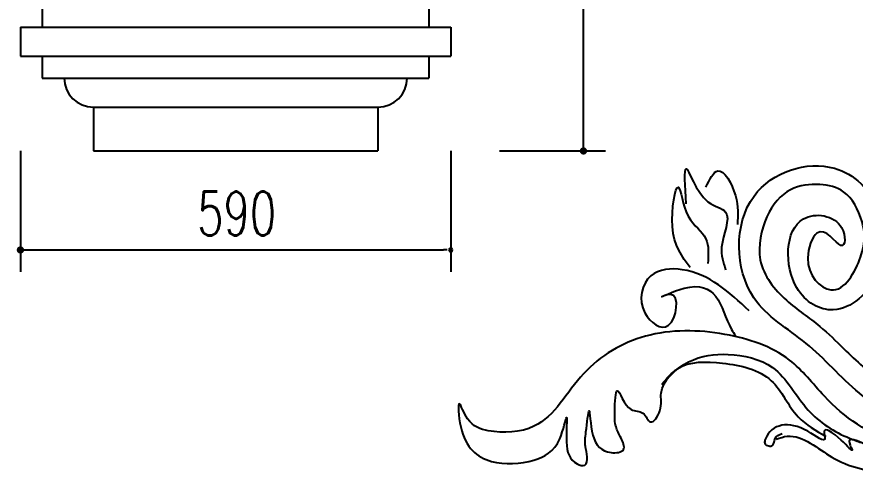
# Model space of a CAD drawing. Extents: x 3172 to 33391, y 13916 to 34175.
# Drawn here: x 19518 to 20667, y 18806 to 19432 of the extents above; entities that cross this region are included whole.
import ezdxf

# ---------------------------------------------------------------- set-up
doc = ezdxf.new("R2010")
doc.units = 0
doc.layers.get('0').update_dxf_attribs({"linetype": 'CONTINUOUS'})
doc.layers.add('TEXT', color=3, linetype='CONTINUOUS')
doc.layers.add('WALL', color=250, linetype='CONTINUOUS')
doc.styles.add('STYLE1', font='txt.shx', dxfattribs={"width": 0.7, "height": 30})

# ---------------------------------------------------------------- blocks, each defined once
blk = doc.blocks.new('A$C152673AD')
at = {"linetype": 'Continuous'}
for points, knots in [([(656.12101, 444.45581), (653.0797, 444.98502), (628.4148, 450.35187), (576.0745, 484.81447), (518.983, 553.15478), (418.15415, 608.16868), (413.22966, 766.40879), (548.21992, 810.46491), (618.92992, 746.53507), (625.23041, 641.02851), (559.07781, 579.0433), (484.10483, 621.90541), (485.36477, 735.98443), (570.45273, 721.7481), (568.13693, 663.57331), (533.39832, 722.233), (506.78558, 652.23854), (556.55766, 599.48518), (598.13935, 675.97757), (592.69524, 721.59955), (570.916, 760.04672), (532.47179, 768.77297), (489.85897, 763.92494), (457.89943, 727.08086), (442.48435, 657.33673), (486.39253, 604.55016), (530.09657, 577.06511), (572.30822, 535.52178), (609.15974, 499.98914), (639.9891, 483.80359), (650.24661, 479.90774)], [172.8628841392, 172.8628841392, 172.8628841392, 172.8628841392, 196.5319320631, 366.3449800695, 616.2198880526, 858.8322950787, 1218.4274042659, 1530.8064697366, 1747.71637213, 1903.5175479659, 2052.7376029322, 2164.90746286, 2334.3921355943, 2441.5406095616, 2509.6185225818, 2582.6042128833, 2623.2480685576, 2695.2742289079, 2789.6606526459, 2891.2700209159, 3027.6052534343, 3139.7751133621, 3266.3752367057, 3403.5447716537, 3540.5410187085, 3696.5113649357, 3845.7319146416, 3956.0262607631, 4127.0455359295, 4209.3820495993, 4209.3820495993, 4209.3820495993, 4209.3820495993]), ([(350.28453, 740.21926), (348.76899, 764.33569), (345.52224, 816.00052), (368.12487, 739.0479), (418.19329, 732.09828), (393.02722, 684.573), (401.06867, 659.66694), (404.24585, 649.82657)], [0, 0, 0, 0, 13.9741795914, 29.9369970565, 38.4029055632, 52.47353875, 61.6639845495, 61.6639845495, 61.6639845495, 61.6639845495]), ([(377.26528, 762.81748), (382.39511, 773.51225), (395.21968, 800.24911), (423.03946, 749.42629), (421.2832, 724.17629), (420.4343, 711.97158)], [0, 0, 0, 0, 8.2214108088, 20.5534965947, 32.0909577038, 32.0909577038, 32.0909577038, 32.0909577038]), ([(355.68068, 652.65135), (344.48549, 667.49993), (323.47209, 695.37076), (339.48157, 790.60981), (347.77502, 715.89758), (382.40695, 697.65726), (380.73165, 670.67514), (379.96335, 658.3009)], [0, 0, 0, 0, 18.0294081841, 33.8412342602, 46.0618785811, 57.746909982, 67.6452252842, 67.6452252842, 67.6452252842, 67.6452252842]), ([(436.62274, 593.33111), (409.19455, 618.77394), (370.44604, 654.71768), (293.97917, 649.88755), (280.08513, 592.66158), (332.90372, 552.94319), (343.61214, 624.27249), (305.35606, 607.52894), (360.11873, 633.96608), (396.27939, 618.10945), (404.80719, 578.72079), (415.87891, 562.20444), (417.73622, 559.43377)], [0, 0, 0, 0, 32.435728477, 45.8227916054, 60.8232231761, 71.8555430529, 84.2130628065, 87.6037058942, 97.2288403446, 110.7914126957, 125.4972297421, 128.461433194, 128.461433194, 128.461433194, 128.461433194]), ([(626.69563, 391.70645), (597.01341, 409.68377), (563.71439, 429.85164), (581.5471, 396.17139), (560.80222, 420.27894), (535.18576, 437.56742), (544.20811, 408.59117), (500.33956, 445.18454), (465.12749, 438.0815), (456.54914, 411.04721), (462.95088, 407.34576), (471.17041, 408.28291), (470.62274, 420.57214), (477.75582, 423.61672), (481.75143, 425.32215)], [0, 0, 0, 0, 16.6053921884, 18.6287698839, 24.5309520425, 32.4660771602, 35.0588249703, 42.6895177978, 60.7123583712, 62.4124370294, 64.4284541653, 66.1292719841, 68.9591113645, 72.5629620298, 72.5629620298, 72.5629620298, 72.5629620298]), ([(473.74383, 417.2715), (478.80139, 419.12249), (494.32445, 424.80371), (522.18074, 412.68611), (550.29845, 390.25359), (594.5421, 372.75815), (648.95887, 369.58189), (687.16412, 381.52478), (704.7286, 387.0154)], [0, 0, 0, 0, 4.8058548133, 14.7504936203, 25.3006879714, 37.606136269, 57.2109827005, 73.8939368862, 73.8939368862, 73.8939368862, 73.8939368862])]:
    blk.add_open_spline(points, degree=3, knots=knots, dxfattribs=at)
for points in [[(670.3563, 417.85168), (637.73793, 417.85168), (539.88283, 476.17651), (491.81363, 525.92412), (403.40074, 561.09056), (294.38674, 558.51742), (209.40733, 507.05434), (141.59546, 435.00606), (78.93387, 429.00198), (50.60743, 445.29863), (39.44853, 465.88388), (41.16522, 434.14832), (83.2258, 386.97385), (141.59546, 388.68926), (176.78897, 417.85168), (186.23108, 447.01409), (186.23108, 413.56307), (200.82357, 383.54298), (211.12412, 381.82751), (214.55761, 392.97787), (211.98247, 407.55905), (212.84082, 427.28657), (217.13275, 456.44899), (222.28303, 422.99796), (247.17598, 398.98189), (264.34351, 403.2705), (260.91002, 418.70941), (254.04295, 434.14832), (252.32626, 456.44899), (255.75974, 483.89594), (274.64407, 458.1644), (290.95325, 453.01811), (301.25381, 441.01008), (314.12941, 456.44899), (315.8462, 480.46506), (353.61484, 523.35098), (407.69267, 533.64361), (468.63747, 515.6315), (517.56502, 457.30672), (574.21799, 418.70941), (590.52708, 412.70539)], [(316.70454, 492.47316), (338.16401, 513.91609), (399.96725, 521.63552), (466.92068, 497.61944), (503.83098, 447.87183), (541.59962, 421.28255)]]:
    blk.add_spline(points, degree=3)

msp = doc.modelspace()

# ---------------------------------------------------------------- linework, layer by layer
at = {"color": 7, "linetype": 'ByBlock'}
for p, q in [((20294.96565, 19253.10891), (20294.96565, 19258.10891)), ((19528.11201, 19112.37819), (19533.11201, 19112.37819)), ((20108.11201, 19112.37819), (20103.11201, 19112.37819))]:
    msp.add_line(p, q, dxfattribs=at)
at = {"color": 7, "linetype": 'ByBlock', "const_width": 5}
for points in [[(20294.96565, 19250.60891, 1), (20294.96565, 19245.60891, 1)], [(19525.61201, 19112.37819, 1), (19520.61201, 19112.37819, 1)]]:
    msp.add_lwpolyline(points, format="xyb", close=True, dxfattribs=at)
at = {"color": 7, "linetype": 'ByBlock'}
for start, end in [(0, 180), (180, 0)]:
    msp.add_arc((20113.11201, 19112.37819), 2.5, start, end, dxfattribs=at)
at = {"layer": 'TEXT', "color": 7, "linetype": 'ByBlock'}
for p, q in [((20294.96565, 19258.10891), (20294.96565, 20118.10891)), ((19523.11201, 19248.10891), (19523.11201, 19082.37819)), ((20113.11201, 19248.10891), (20113.11201, 19082.37819)), ((20179.91591, 19248.10891), (20324.96565, 19248.10891)), ((19533.11201, 19112.37819), (20103.11201, 19112.37819))]:
    msp.add_line(p, q, dxfattribs=at)
at = {"layer": 'WALL', "color": 7, "linetype": 'Continuous'}
for p, q in [((19553.11201, 19448.10891), (19553.11201, 19418.10891)), ((20083.11201, 19448.10891), (20083.11201, 19418.10891)), ((19523.11201, 19418.10891), (20113.11201, 19418.10891)), ((19523.11201, 19418.10891), (19523.11201, 19378.10891)), ((20113.11201, 19418.10891), (20113.11201, 19378.10891)), ((19523.11201, 19378.10891), (20113.11201, 19378.10891)), ((19553.11201, 19378.10891), (19553.11201, 19348.10891)), ((20083.11201, 19378.10891), (20083.11201, 19348.10891)), ((19553.11201, 19348.10891), (20083.11201, 19348.10891)), ((19623.11201, 19308.10891), (19623.11201, 19248.10891)), ((19623.11201, 19308.10891), (20013.11201, 19308.10891)), ((20013.11201, 19308.10891), (20013.11201, 19248.10891)), ((19623.11201, 19248.10891), (20013.11201, 19248.10891))]:
    msp.add_line(p, q, dxfattribs=at)
for centre, start, end in [((19623.11201, 19348.10891), 180, 270), ((20013.11201, 19348.10891), 270, 0)]:
    msp.add_arc(centre, 40, start, end, dxfattribs=at)

# ---------------------------------------------------------------- block references
msp.add_blockref('A$C152673AD', (20085.54474, 18435.4989))

# ---------------------------------------------------------------- texts
at = {"color": 7, "style": 'STYLE1', "width": 0.7}
msp.add_text('590', height=60, dxfattribs=at).set_placement((19765.61201, 19132.37819))

doc.saveas('drawing.dxf')
